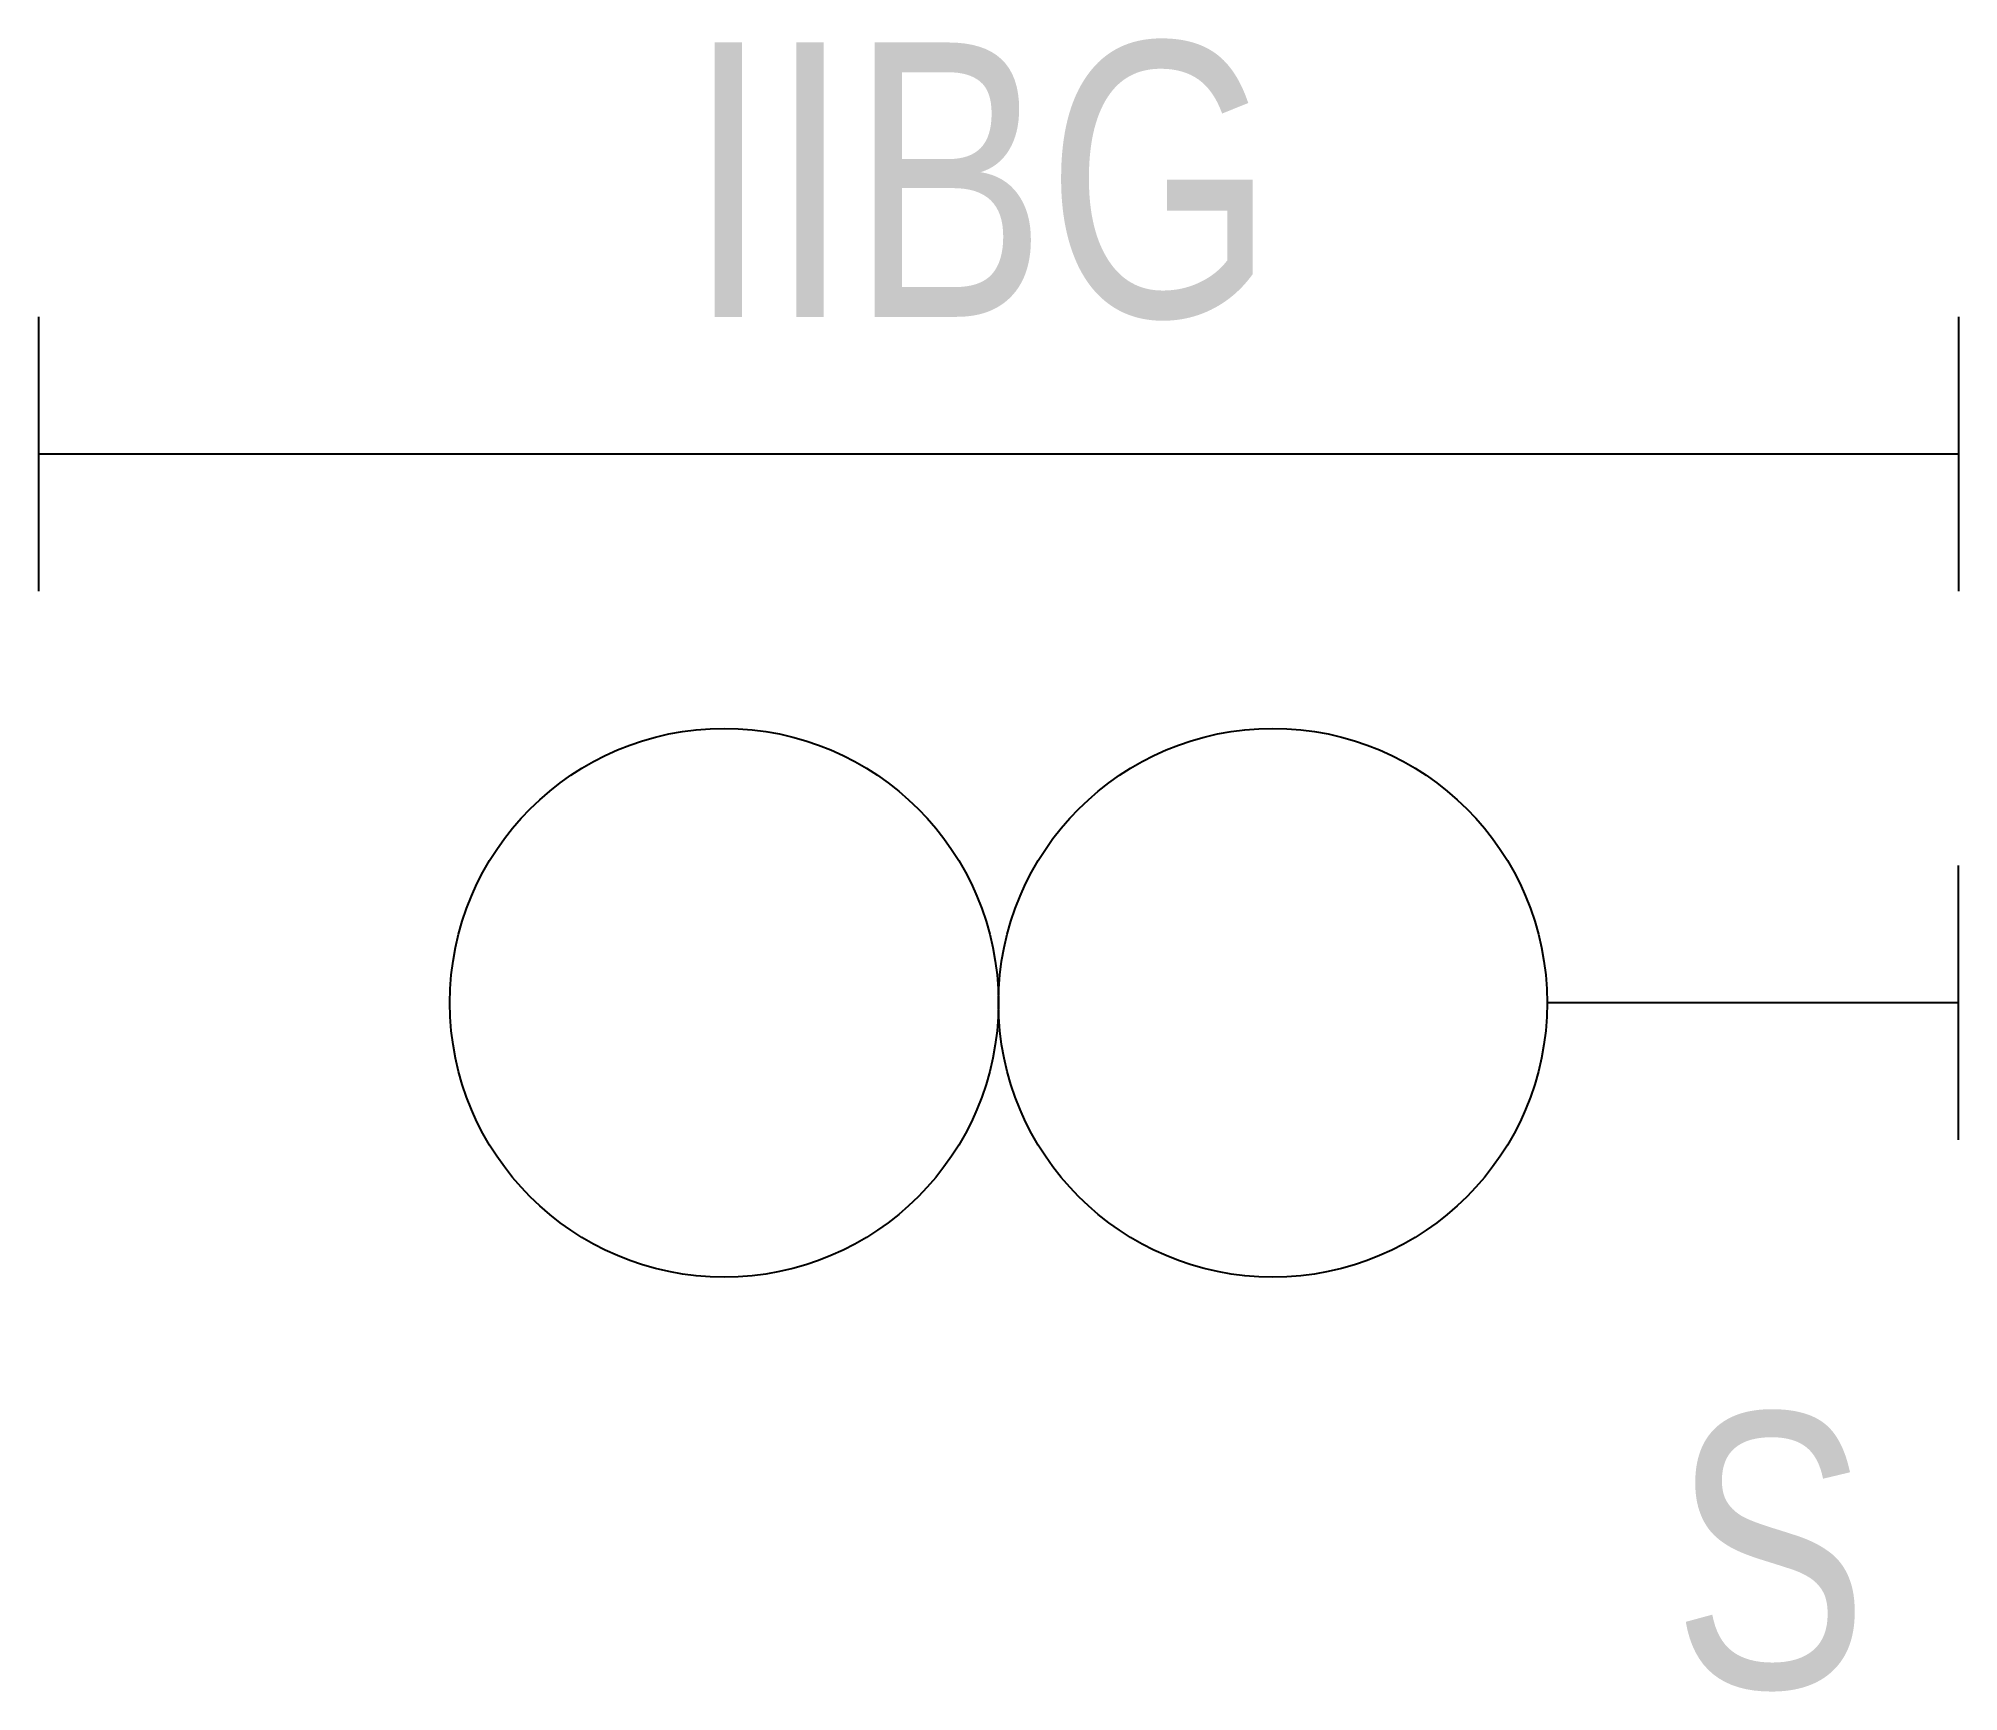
# Model space of a CAD drawing. Extents: x 2.8 to 16.8, y -7.2 to 4.8.
import ezdxf

# ---------------------------------------------------------------- set-up
doc = ezdxf.new("R2010")
doc.units = 0
doc.layers.get('0').update_dxf_attribs({"linetype": 'CONTINUOUS'})

msp = doc.modelspace()

# ---------------------------------------------------------------- linework, layer by layer
at = {"color": 1}
for p, q in [((16.783, -3.181), (16.783, -1.181)), ((16.783, -2.181), (13.783, -2.181))]:
    msp.add_line(p, q, dxfattribs=at)
at = {"linetype": 'Continuous'}
for points in [[(2.783, 2.819), (2.783, 0.819)], [(16.783, 1.819), (2.783, 1.819)]]:
    msp.add_lwpolyline(points, dxfattribs=at)
at = {"color": 1, "linetype": 'Continuous'}
msp.add_lwpolyline([(16.783, 2.819), (16.783, 0.819)], dxfattribs=at)
at = {"color": 1}
for centre in [(7.783, -2.181), (11.783, -2.181)]:
    msp.add_circle(centre, 2, dxfattribs=at)

# ---------------------------------------------------------------- texts
at = {"color": 1, "linetype": 'Continuous', "width": 0.8}
for s, p in [('IIBG', (7.516, 2.819)), ('S', (14.697, -7.173))]:
    msp.add_text(s, height=2, dxfattribs=at).set_placement(p)

doc.saveas('drawing.dxf')
